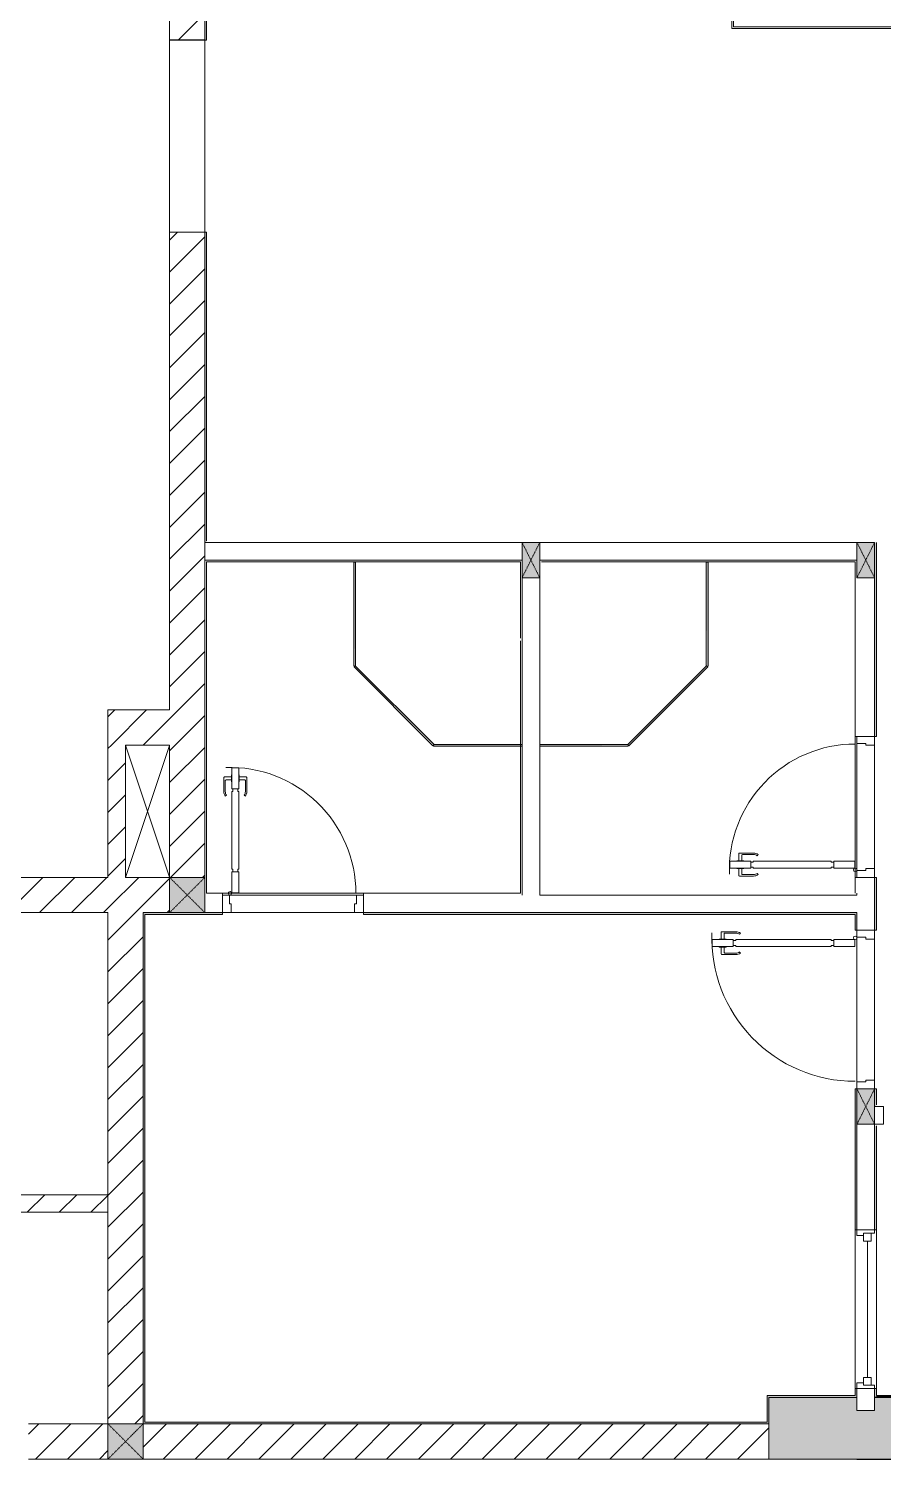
# Model space of a CAD drawing. Header units: millimetres. Extents: x 50254 to 245170, y 481 to 78637.
# Drawn here: x 235868 to 240718, y 17235 to 25352 of the extents above; entities that cross this region are included whole.
import ezdxf

# ---------------------------------------------------------------- set-up
doc = ezdxf.new("R2010")
doc.units = ezdxf.units.MM
doc.linetypes.add('IMPORT-Dash _2_', pattern=[6, 3, -3])
for name, color, linetype, lineweight in [('0-2-1', 53, 'Continuous', 9), ('A-DETL-GENF-7', 53, 'Continuous', 9), ('A-DOOR-5', 53, 'Continuous', 9), ('A-FLOR-1-1', 53, 'Continuous', 9), ('A-FLOR-4', 53, 'Continuous', 9), ('A-GLAZ-5', 53, 'Continuous', 9), ('A-GLAZ-CURT-3', 130, 'Continuous', 9), ('A-GLAZ-CURT-4', 53, 'Continuous', 9), ('A-WALL-1-1', 53, 'Continuous', 9), ('A-WALL-7', 53, 'Continuous', 9), ('A-WALL-PATT-3', 53, 'Continuous', 9), ('A-WALL-PATT-4', 130, 'Continuous', 9), ('A_1404_dwg-1', 53, 'Continuous', 9), ('I-WALL-1-1', 53, 'Continuous', 9), ('I-WALL-2', 53, 'Continuous', 9), ('S-COLS-1', 130, 'Continuous', 9), ('S-COLS-10', 130, 'IMPORT-Dash _2_', 9), ('S-COLS-2-1', 53, 'Continuous', 9), ('S-COLS-4-1', 53, 'Continuous', 9), ('S-COLS-9', 53, 'Continuous', 9), ('S-COLS-HDLN-2', 53, 'IMPORT-Dash _2_', 9)]:
    doc.layers.add(name, color=color, linetype=linetype, lineweight=lineweight)
pattern_1 = [(45, (0, 0), (-90.50967, 90.50967), [])]

# ---------------------------------------------------------------- blocks, each defined once
blk = doc.blocks.new('A_1404_dwg_NCV_TKTC_KET CAU_rvt-1-TKTC_MB HOÀN THIỆN SÀN TẦNG 3-4-4819833-KeyPlan-CH1')
at = {"layer": 'S-COLS-1'}
blk.add_hatch(color=256, dxfattribs=at).paths.add_polyline_path([(122852.6, 17236.9), (122952.6, 17236.9), (122952.1, 17586.9), (122852.6, 17586.9), (122852.6, 17511.9), (122752.6, 17511.9), (122752.6, 17586.9), (122252.6, 17586.9), (122252.6, 17236.9), (122752.6, 17236.9)])
at = {"layer": 'A-FLOR-1-1'}
blk.add_line((122752.4, 17235.3), (124752.5, 17235.3), dxfattribs=at)
at = {"layer": 'S-COLS-2-1'}
blk.add_line((122952.6, 17586.9), (122852.6, 17586.9), dxfattribs=at)
at = {"layer": 'S-COLS-2-1', "flags": 128}
blk.add_lwpolyline([(122252.6, 17436.9), (122252.6, 17236.9), (122952.6, 17236.9), (122952.6, 17436.9)], dxfattribs=at)
blk = doc.blocks.new('A_1404_dwg_DOOR_CW_01 CANH MO-PANEL KINH - DIW_01-900x2200-CỬA GỖ VÂN LAMINATE-V88-TKTC_MB HOÀN THIỆN SÀN TẦNG 3-4-4819893-KeyPlan-CH1')
at = {"layer": 'A-DETL-GENF-7'}
for p, q in [((38813.8, 67166.8), (38818.3, 67160.3)), ((38839.6, 67174.9), (38919.1, 67174.9)), ((38902.1, 67166.9), (38839.6, 67166.9)), ((38906.1, 67131.9), (38906.1, 67162.9)), ((38923.1, 67131.9), (38923.1, 67170.9)), ((38813.8, 67053.1), (38818.3, 67059.6)), ((38902.1, 67052.9), (38839.6, 67052.9)), ((38839.6, 67044.9), (38919.1, 67044.9)), ((38906.1, 67087.9), (38906.1, 67056.9)), ((38923.1, 67087.9), (38923.1, 67048.9))]:
    blk.add_line(p, q, dxfattribs=at)
at = {"layer": 'A-DETL-GENF-7', "flags": 128}
for points in [[(38284.6, 67129.9), (38284.6, 67089.9), (38164.6, 67089.9), (38164.6, 67129.9)], [(38298.6, 67123.9), (38298.6, 67129.9), (38840.6, 67129.9), (38840.6, 67123.9), (38854.6, 67123.9), (38854.6, 67095.9), (38840.6, 67095.9), (38840.6, 67089.9), (38298.6, 67089.9), (38298.6, 67095.9), (38284.6, 67095.9), (38284.6, 67123.9)], [(38974.6, 67089.9), (38974.6, 67129.9), (38854.6, 67129.9), (38854.6, 67089.9)], [(38894.8, 67131.9), (38894.8, 67129.9), (38934.3, 67129.9), (38934.3, 67131.9)], [(38894.8, 67087.9), (38894.8, 67089.9), (38934.3, 67089.9), (38934.3, 67087.9)]]:
    blk.add_lwpolyline(points, close=True, dxfattribs=at)
at = {"layer": 'A-DETL-GENF-7'}
blk.add_circle((38162.6, 67079.9), 10, dxfattribs=at)
for centre, radius, start, end in [((38162.6, 67079.9), 814, 358, 90), ((38839.6, 67129.9), 45, 90, 125), ((38839.6, 67129.9), 37, 90, 125), ((38902.1, 67162.9), 4, 0, 90), ((38919.1, 67170.9), 4, 0, 90), ((38839.6, 67089.9), 45, 235, 270), ((38839.6, 67089.9), 37, 235, 270), ((38902.1, 67056.9), 4, 270, 0), ((38919.1, 67048.9), 4, 270, 0)]:
    blk.add_arc(centre, radius, start, end, dxfattribs=at)
at = {"layer": 'A-DOOR-5'}
blk.add_line((38152.6, 67079.9), (38152.6, 67104.9), dxfattribs=at)
at = {"layer": 'A-DOOR-5', "flags": 128}
blk.add_lwpolyline([(38152.6, 67936.9), (38152.6, 67896.9), (38102.6, 67896.9), (38102.6, 67886.9), (38052.6, 67886.9), (38052.6, 67936.9)], dxfattribs=at)
blk.add_lwpolyline([(38052.6, 67086.9), (38102.6, 67086.9), (38102.6, 67076.9), (38152.6, 67076.9), (38152.6, 67036.9), (38052.6, 67036.9)], close=True, dxfattribs=at)
blk = doc.blocks.new('A_1404_dwg_DOOR_CW_01 CANH MO-PANEL KINH - DIG_02-800x2200-CỬA NHÔM KÍNH-V57-TKTC_MB HOÀN THIỆN SÀN TẦNG 3-4-4819848-KeyPlan-CH1')
at = {"layer": 'A-DETL-GENF-7'}
for p, q in [((75560.6, 31823.9), (75560.6, 31903.4)), ((75603.6, 31907.4), (75564.6, 31907.4)), ((75647.6, 31907.4), (75686.6, 31907.4)), ((75690.6, 31823.9), (75690.6, 31903.4)), ((75568.6, 31886.4), (75568.6, 31823.9)), ((75603.6, 31890.4), (75572.6, 31890.4)), ((75647.6, 31890.4), (75678.6, 31890.4)), ((75682.6, 31886.4), (75682.6, 31823.9)), ((75568.7, 31798.1), (75575.3, 31802.7)), ((75682.4, 31798.1), (75675.9, 31802.7))]:
    blk.add_line(p, q, dxfattribs=at)
at = {"layer": 'A-DETL-GENF-7', "flags": 128}
for points in [[(75603.6, 31879.2), (75605.6, 31879.2), (75605.6, 31918.7), (75603.6, 31918.7)], [(75605.6, 31958.9), (75645.6, 31958.9), (75645.6, 31838.9), (75605.6, 31838.9)], [(75647.6, 31879.2), (75645.6, 31879.2), (75645.6, 31918.7), (75647.6, 31918.7)], [(75639.6, 31382.9), (75645.6, 31382.9), (75645.6, 31824.9), (75639.6, 31824.9), (75639.6, 31838.9), (75611.6, 31838.9), (75611.6, 31824.9), (75605.6, 31824.9), (75605.6, 31382.9), (75611.6, 31382.9), (75611.6, 31368.9), (75639.6, 31368.9)], [(75645.6, 31368.9), (75605.6, 31368.9), (75605.6, 31248.9), (75645.6, 31248.9)]]:
    blk.add_lwpolyline(points, close=True, dxfattribs=at)
at = {"layer": 'A-DETL-GENF-7'}
blk.add_circle((75595.6, 31246.9), 10, dxfattribs=at)
for centre, radius, start, end in [((75564.6, 31903.4), 4, 90, 180), ((75595.6, 31246.9), 714, 360, 92), ((75686.6, 31903.4), 4, 0, 90), ((75605.6, 31823.9), 45, 180, 215), ((75572.6, 31886.4), 4, 90, 180), ((75605.6, 31823.9), 37, 180, 215), ((75645.6, 31823.9), 37, 325, 0), ((75678.6, 31886.4), 4, 0, 90), ((75645.6, 31823.9), 45, 325, 0)]:
    blk.add_arc(centre, radius, start, end, dxfattribs=at)
at = {"layer": 'A-DOOR-5'}
blk.add_line((75595.6, 31236.9), (75620.6, 31236.9), dxfattribs=at)
at = {"layer": 'A-DOOR-5', "flags": 128}
for points in [[(75552.6, 31136.9), (75602.6, 31136.9), (75602.6, 31186.9), (75592.6, 31186.9), (75592.6, 31236.9), (75552.6, 31236.9)], [(76302.6, 31136.9), (76352.6, 31136.9), (76352.6, 31236.9), (76312.6, 31236.9), (76312.6, 31186.9), (76302.6, 31186.9)]]:
    blk.add_lwpolyline(points, close=True, dxfattribs=at)
blk = doc.blocks.new('A_1404_dwg_M_Fixed - 900 x 1400-901190-TKTC_MB HOÀN THIỆN SÀN TẦNG 3-4-4819850-KeyPlan-CH1')
at = {"layer": 'A-GLAZ-5'}
blk.add_line((111793.6, 68800), (111793.6, 69574), dxfattribs=at)
at = {"layer": 'A-GLAZ-5', "flags": 128}
for points in [[(111771.6, 69618), (111771.6, 69574), (111815.6, 69574), (111815.6, 69618), (111752.6, 69618), (111752.6, 69635.8)], [(111815.6, 69605), (111852.6, 69605), (111852.6, 69637)], [(111752.6, 68737), (111752.6, 68756), (111815.6, 68756), (111815.6, 68800), (111771.6, 68800), (111771.6, 68756)], [(111815.6, 68769), (111852.6, 68769), (111852.6, 68737)]]:
    blk.add_lwpolyline(points, dxfattribs=at)
blk = doc.blocks.new('A_1404_dwg_System Panel - Glazed-901210-TKTC_MB HOÀN THIỆN SÀN TẦNG 3-4-4819895-KeyPlan-CH1')
at = {"layer": 'A-GLAZ-CURT-3'}
blk.add_hatch(color=256, dxfattribs=at).paths.add_polyline_path([(38999, 64948.9), (39007.6, 64948.9), (39002.6, 65539.6), (38997.6, 65539.6), (38997.6, 64948.9)])
at = {"layer": 'A-GLAZ-CURT-4'}
blk.add_line((39007.6, 64948.9), (39007.6, 65537.5), dxfattribs=at)
at = {"layer": 'A-GLAZ-CURT-4', "flags": 128}
blk.add_lwpolyline([(38997.6, 65539.6), (38997.6, 64948.9), (39007.6, 64948.9)], dxfattribs=at)
blk = doc.blocks.new('A_1404_dwg_System Panel - Glazed-901211-TKTC_MB HOÀN THIỆN SÀN TẦNG 3-4-4819896-KeyPlan-CH1')
at = {"layer": 'A-GLAZ-CURT-3'}
blk.add_hatch(color=256, dxfattribs=at).paths.add_polyline_path([(39007.6, 65537.5), (39450.3, 65987.3), (39446.8, 65990.9), (39002.6, 65539.6), (39007.6, 65539.6)])
at = {"layer": 'A-GLAZ-CURT-4'}
blk.add_line((39006.1, 65536.1), (39452.4, 65982.3), dxfattribs=at)
at = {"layer": 'A-GLAZ-CURT-4', "flags": 128}
blk.add_lwpolyline([(39446.8, 65990.9), (38999, 65543.1), (39006.1, 65536.1)], dxfattribs=at)
blk = doc.blocks.new('A_1404_dwg_System Panel - Glazed-901212-TKTC_MB HOÀN THIỆN SÀN TẦNG 3-4-4819897-KeyPlan-CH1')
at = {"layer": 'A-GLAZ-CURT-3'}
blk.add_hatch(color=256, dxfattribs=at).paths.add_polyline_path([(39453.8, 65982.3), (39952.6, 65982.3), (39952.6, 65992.3), (39450.3, 65987.3), (39452.4, 65982.3)])
at = {"layer": 'A-GLAZ-CURT-4', "flags": 128}
blk.add_lwpolyline([(39450.3, 65982.3), (39952.6, 65982.3), (39952.6, 65992.3), (39450.3, 65992.3)], close=True, dxfattribs=at)
blk = doc.blocks.new('A_1404_dwg_G1_SOF - BO TRU - 100x200-745959-TKTC_MB HOÀN THIỆN SÀN TẦNG 3-4-4819847-KeyPlan-CH1')
at = {"layer": 'S-COLS-1'}
blk.add_hatch(color=256, dxfattribs=at).paths.add_polyline_path([(111052.6, 40036.9), (111052.6, 40236.9), (110952.6, 40236.9), (110952.6, 40036.9)])
at = {"layer": 'S-COLS-9', "flags": 128}
blk.add_lwpolyline([(110952.6, 40036.9), (111052.6, 40036.9), (111052.6, 40236.9), (110952.6, 40236.9)], close=True, dxfattribs=at)
at = {"layer": 'S-COLS-HDLN-2'}
for p, q in [((110952.6, 40036.9), (111052.6, 40236.9)), ((111052.6, 40036.9), (110952.6, 40236.9))]:
    blk.add_line(p, q, dxfattribs=at)
blk = doc.blocks.new('A_1404_dwg_System Panel - Glazed-901217-TKTC_MB HOÀN THIỆN SÀN TẦNG 3-4-4819899-KeyPlan-CH1')
at = {"layer": 'A-GLAZ-CURT-3'}
blk.add_hatch(color=256, dxfattribs=at).paths.add_polyline_path([(40554.8, 65982.3), (40551.3, 65992.3), (40052.6, 65992.3), (40052.6, 65982.3), (40552.8, 65982.3)])
at = {"layer": 'A-GLAZ-CURT-4', "flags": 128}
blk.add_lwpolyline([(40554.8, 65992.3), (40052.6, 65992.3), (40052.6, 65982.3), (40552.8, 65982.3)], dxfattribs=at)
blk = doc.blocks.new('A_1404_dwg_System Panel - Glazed-901218-TKTC_MB HOÀN THIỆN SÀN TẦNG 3-4-4819900-KeyPlan-CH1')
at = {"layer": 'A-GLAZ-CURT-3'}
blk.add_hatch(color=256, dxfattribs=at).paths.add_polyline_path([(41007.6, 64948.9), (41002.6, 65539.6), (40997.6, 65536.1), (40997.6, 64948.9)])
at = {"layer": 'A-GLAZ-CURT-4'}
blk.add_line((41007.6, 64948.9), (41007.6, 65539.6), dxfattribs=at)
at = {"layer": 'A-GLAZ-CURT-4', "flags": 128}
blk.add_lwpolyline([(40997.6, 65537.5), (40997.6, 64948.9), (41007.6, 64948.9)], dxfattribs=at)
blk = doc.blocks.new('A_1404_dwg_System Panel - Glazed-901219-TKTC_MB HOÀN THIỆN SÀN TẦNG 3-4-4819901-KeyPlan-CH1')
at = {"layer": 'A-GLAZ-CURT-3'}
blk.add_hatch(color=256, dxfattribs=at).paths.add_polyline_path([(40997.6, 65537.5), (41002.6, 65539.6), (41006.1, 65543.1), (40554.8, 65987.3), (40554.8, 65980.3), (40916.7, 65618.4)])
at = {"layer": 'A-GLAZ-CURT-4', "flags": 128}
blk.add_lwpolyline([(41006.1, 65543.1), (40558.4, 65990.9), (40551.3, 65983.8), (40999, 65536.1)], close=True, dxfattribs=at)
blk = doc.blocks.new('A_1404_dwg_NCV_TKTC_TANG 3 - 4_rvt-1-TKTC_MB HOÀN THIỆN SÀN TẦNG 3-4-4819943-KeyPlan-CH1')
at = {"layer": 'A-WALL-PATT-4'}
h = blk.add_hatch(color=256, dxfattribs=at)
h.paths.add_polyline_path([(119062.6, 22436.9), (119062.6, 24196.5), (119052.6, 24196.5), (119052.6, 22436.9)])
h.paths.add_polyline_path([(119052.6, 25286.5), (119062.6, 25287.4), (119062.6, 25436.9), (119052.6, 25436.9), (119052.6, 25287.4)])
h = blk.add_hatch(color=256, dxfattribs=at)
h.paths.add_polyline_path([(122862.6, 19236.9), (122862.6, 19336.9), (122852.6, 19336.9), (122852.6, 19236.9)])
h.paths.add_polyline_path([(122862.6, 20236.9), (122862.6, 20536.5), (122852.6, 20536.5), (122852.6, 20236.9)])
h.paths.add_polyline_path([(122852.6, 21336.5), (122862.6, 21336.5), (122862.6, 22436.9), (122852.6, 22436.9), (122852.6, 22236.9)])
h = blk.add_hatch(color=256, dxfattribs=at)
h.paths.add_polyline_path([(121491, 20326.9), (122752.6, 20326.9), (122752.6, 20336.9), (119952.6, 20336.9), (119952.6, 20326.9)])
h.paths.add_polyline_path([(119052.6, 20326.9), (119152.6, 20326.9), (119152.6, 20336.9), (118702.6, 20336.9), (118702.6, 20326.9), (118852.6, 20326.9)])
for points in [[(118712.6, 17436.9), (118712.6, 20326.9), (118702.6, 20326.9), (118702.6, 17436.9)], [(122252.6, 17446.9), (122252.6, 17596.9), (122242.6, 17596.9), (122242.6, 17446.9)], [(122740.1, 17586.9), (122752.6, 17586.9), (122752.6, 17596.9), (122252.6, 17596.9), (122252.6, 17586.9)], [(122952.1, 17587.4), (122962.6, 17587.4), (122962.6, 17597.4), (122862.6, 17597.4), (122862.6, 17587.4)], [(122242.6, 17436.9), (122252.6, 17436.9), (122252.6, 17446.9), (118712.6, 17446.9), (118712.6, 17436.9), (121491, 17436.9)]]:
    blk.add_hatch(color=256, dxfattribs=at).paths.add_polyline_path(points)
h = blk.add_hatch(color=256, dxfattribs=at)
h.paths.add_polyline_path([(122742.6, 17596.9), (122752.6, 17596.9), (122752.6, 17636.9), (122742.6, 17636.9)])
h.paths.add_polyline_path([(122742.6, 18536.9), (122752.6, 18536.9), (122752.6, 19336.9), (122742.6, 19336.9), (122742.6, 19136.9)])
h.paths.add_polyline_path([(122752.6, 20236.9), (122752.6, 20326.9), (122742.6, 20326.9), (122742.6, 20236.9)])
h = blk.add_hatch(color=256, dxfattribs=at)
h.paths.add_polyline_path([(122862.6, 17587.4), (122862.6, 17636.9), (122852.6, 17636.9), (122852.6, 17587.4)])
h.paths.add_polyline_path([(122852.6, 18536.9), (122862.6, 18536.9), (122862.6, 19126.9), (122852.6, 19126.9)])
at = {"layer": 'A-FLOR-4'}
for p, q in [((119052.7, 24196.5), (119052.7, 25286.5)), ((119902.6, 22325), (119902.6, 22326.9)), ((121902.6, 22326.9), (121902.6, 22325)), ((122752.6, 21296.5), (122752.6, 20576.5)), ((119912.6, 20436.9), (119192.6, 20436.9)), ((119902.6, 20336.9), (119202.6, 20336.9)), ((119202.6, 20336.9), (119902.6, 20336.9))]:
    blk.add_line(p, q, dxfattribs=at)
at = {"layer": 'A-FLOR-4', "flags": 128}
for points in [[(118852.7, 24196.5), (118852.7, 25286.5), (119052.6, 25286.5), (119052.6, 24196.5)], [(122852.6, 21286.5), (122852.6, 20586.5)], [(122752.6, 19376.9), (122752.6, 20196.9)], [(122852.6, 20186.9), (122852.6, 19386.9)]]:
    blk.add_lwpolyline(points, close=True, dxfattribs=at)
at = {"layer": 'A-WALL-1-1'}
for p, q in [((122752.6, 22436.9), (120952.6, 22436.9)), ((120952.6, 22336.9), (122752.6, 22336.9)), ((120852.6, 22236.9), (120852.6, 21291.5)), ((120952.6, 21291.5), (120952.6, 22236.9)), ((120852.6, 21291.5), (120852.6, 21281.5)), ((120852.6, 21281.5), (120852.6, 20436.9)), ((120952.6, 21281.5), (120952.6, 21291.5)), ((122752.6, 21336.5), (122852.6, 21336.5)), ((122852.6, 20536.5), (122752.6, 20536.5)), ((119052.6, 20436.9), (119052.6, 20336.9)), ((119152.6, 20336.9), (119152.6, 20436.9)), ((119952.6, 20436.9), (119952.6, 20336.9)), ((122752.6, 20236.9), (122852.6, 20236.9)), ((122862.6, 19236.9), (122852.6, 19236.9)), ((122902.6, 19136.9), (122902.6, 19236.9)), ((122852.6, 19126.9), (122852.6, 19136.9)), ((122752.6, 18536.9), (122852.6, 18536.9)), ((122852.6, 17636.9), (122752.6, 17636.9))]:
    blk.add_line(p, q, dxfattribs=at)
at = {"layer": 'A-WALL-1-1', "flags": 128}
for points in [[(120852.6, 22436.9), (119052.6, 22436.9), (119052.6, 22336.9), (120852.6, 22336.9)], [(122752.6, 20446.9), (122752.6, 20436.9), (120952.6, 20436.9), (120952.6, 21281.5)], [(120852.6, 20336.9), (122752.6, 20336.9), (122752.6, 20326.9)], [(122752.6, 17596.9), (122752.6, 17511.9), (122852.6, 17511.9), (122852.6, 17587.4)]]:
    blk.add_lwpolyline(points, dxfattribs=at)
at = {"layer": 'A-WALL-7'}
for p, q in [((122852.6, 21336.5), (122852.6, 22236.9)), ((122852.6, 21286.5), (122852.6, 20586.5)), ((122852.6, 20236.9), (122852.6, 20536.5)), ((119052.6, 20336.9), (119152.6, 20336.9)), ((119902.6, 20336.9), (119202.6, 20336.9)), ((119952.6, 20336.9), (120852.6, 20336.9)), ((122752.6, 20326.9), (122752.6, 20236.9)), ((122902.6, 19236.9), (122862.6, 19236.9)), ((122752.6, 19136.9), (122752.6, 18536.9)), ((122852.6, 19136.9), (122902.6, 19136.9)), ((122852.6, 18536.9), (122852.6, 19126.9)), ((122752.6, 17636.9), (122752.6, 17596.9)), ((122852.6, 17587.4), (122852.6, 17636.9))]:
    blk.add_line(p, q, dxfattribs=at)
at = {"layer": 'I-WALL-1-1'}
for p, q in [((120852.6, 21291.5), (120852.6, 22236.9)), ((120842.6, 21878.3), (120842.6, 21291.5)), ((120842.6, 21291.5), (120842.6, 21281.5)), ((120852.6, 21281.5), (120852.6, 21291.5)), ((119052.6, 20336.9), (118852.6, 20336.9)), ((122852.6, 19236.9), (122862.6, 19236.9))]:
    blk.add_line(p, q, dxfattribs=at)
at = {"layer": 'I-WALL-1-1', "flags": 128}
blk.add_lwpolyline([(122042.4, 25426.9), (122042.4, 25361.9), (122042.4, 25351.9), (123352.4, 25351.9), (123362.4, 25351.9), (123362.4, 25426.9), (125842.6, 25426.9), (125842.6, 25113.5), (125852.6, 25113.5), (125852.6, 25426.9), (125852.6, 25436.9), (123352.4, 25436.9), (123352.4, 25426.9), (123352.4, 25361.9), (122052.4, 25361.9), (122052.4, 25436.9), (122042.4, 25436.9), (119062.6, 25436.9), (119052.6, 25436.9), (119052.6, 25286.5), (119062.6, 25286.5), (119062.6, 25426.9)], close=True, dxfattribs=at)
for points in [[(119062.6, 22446.9), (119062.6, 24196.5), (119052.6, 24196.5), (119052.6, 22436.9), (119062.6, 22436.9)], [(122852.6, 21336.5), (122862.6, 21336.5), (122862.6, 22436.9)], [(120852.6, 22336.9), (120842.6, 22336.9), (119052.6, 22336.9), (119052.6, 22326.9), (119052.6, 20536.9)], [(119152.6, 20436.9), (119152.6, 20446.9), (119062.6, 20446.9), (119062.6, 22326.9), (120842.6, 22326.9), (120842.6, 21894.5)], [(122752.6, 22336.9), (122742.6, 22336.9), (120952.6, 22336.9)], [(120962.6, 22326.9), (122742.6, 22326.9), (122742.6, 21336.5), (122752.6, 21336.5)], [(120842.6, 21281.5), (120842.6, 20446.9), (119952.6, 20446.9), (119952.6, 20436.9)], [(120852.6, 20436.9), (120852.6, 20446.9), (120852.6, 21281.5)], [(119052.6, 20536.9), (119052.6, 20446.9), (119052.6, 20436.9)], [(122752.6, 20536.5), (122742.6, 20536.5), (122742.6, 20446.9)], [(122852.6, 20236.9), (122862.6, 20236.9), (122862.6, 20536.5), (122852.6, 20536.5)], [(118852.6, 20336.9), (118702.6, 20336.9), (118702.6, 20326.9), (118702.6, 17436.9), (118712.6, 17436.9), (122252.6, 17436.9), (122252.6, 17446.9), (122252.6, 17586.9), (122752.6, 17586.9), (122752.6, 17596.9)], [(122752.6, 17636.9), (122742.6, 17636.9), (122742.6, 17596.9), (122252.6, 17596.9), (122242.6, 17596.9), (122242.6, 17446.9), (118712.6, 17446.9), (118712.6, 20326.9), (119152.6, 20326.9), (119152.6, 20336.9)], [(119952.6, 20336.9), (119952.6, 20326.9), (122742.6, 20326.9), (122742.6, 20236.9), (122752.6, 20236.9)], [(122752.6, 20326.9), (122752.6, 20336.9), (120852.6, 20336.9)], [(122752.6, 19336.9), (122742.6, 19336.9), (122742.6, 18536.9), (122752.6, 18536.9)], [(122862.6, 19246.9), (122862.6, 19336.9), (122852.6, 19336.9)], [(122852.6, 18536.9), (122862.6, 18536.9), (122862.6, 19126.9)], [(122852.6, 17587.4), (122862.6, 17587.4), (122952.6, 17587.4), (122952.6, 17446.9), (122952.6, 17436.9), (124552.6, 17436.9), (124552.6, 17446.9), (122962.6, 17446.9), (122962.6, 17587.4), (122962.6, 17597.4), (122862.6, 17597.4), (122862.6, 17636.9), (122852.6, 17636.9)]]:
    blk.add_lwpolyline(points, dxfattribs=at)
at = {"layer": 'I-WALL-2'}
for p, q in [((122852.6, 22236.9), (122852.6, 21336.5)), ((122742.6, 20536.5), (122742.6, 21336.5)), ((122852.6, 20536.5), (122852.6, 20236.9)), ((119152.6, 20446.9), (119952.6, 20446.9)), ((119152.6, 20336.9), (119052.6, 20336.9)), ((120852.6, 20336.9), (119952.6, 20336.9)), ((122752.6, 20236.9), (122752.6, 20326.9)), ((122752.6, 18536.9), (122752.6, 19136.9)), ((122852.6, 19126.9), (122852.6, 18536.9)), ((122742.6, 17636.9), (122742.6, 18536.9)), ((122862.6, 18536.9), (122862.6, 17636.9)), ((122752.6, 17596.9), (122752.6, 17636.9)), ((122852.6, 17636.9), (122852.6, 17587.4))]:
    blk.add_line(p, q, dxfattribs=at)
for name, p in [('A_1404_dwg_G1_SOF - BO TRU - 100x200-745959-TKTC_MB HOÀN THIỆN SÀN TẦNG 3-4-4819847-KeyPlan-CH1', (9900, -17800)), ('A_1404_dwg_G1_SOF - BO TRU - 100x200-745959-TKTC_MB HOÀN THIỆN SÀN TẦNG 3-4-4819847-KeyPlan-CH1', (11800, -17800)), ('A_1404_dwg_DOOR_CW_01 CANH MO-PANEL KINH - DIG_02-800x2200-CỬA NHÔM KÍNH-V57-TKTC_MB HOÀN THIỆN SÀN TẦNG 3-4-4819848-KeyPlan-CH1', (43600, -10800)), ('A_1404_dwg_G1_SOF - BO TRU - 100x200-745959-TKTC_MB HOÀN THIỆN SÀN TẦNG 3-4-4819847-KeyPlan-CH1', (11800, -20900))]:
    blk.add_blockref(name, p)
for name, p, rotation in [('A_1404_dwg_System Panel - Glazed-901218-TKTC_MB HOÀN THIỆN SÀN TẦNG 3-4-4819900-KeyPlan-CH1', (160905.1, 87273.9), 180), ('A_1404_dwg_System Panel - Glazed-901210-TKTC_MB HOÀN THIỆN SÀN TẦNG 3-4-4819895-KeyPlan-CH1', (160905.1, 87273.9), 180), ('A_1404_dwg_System Panel - Glazed-901219-TKTC_MB HOÀN THIỆN SÀN TẦNG 3-4-4819901-KeyPlan-CH1', (160905.1, 87273.9), 180), ('A_1404_dwg_System Panel - Glazed-901211-TKTC_MB HOÀN THIỆN SÀN TẦNG 3-4-4819896-KeyPlan-CH1', (160905.1, 87273.9), 180), ('A_1404_dwg_System Panel - Glazed-901217-TKTC_MB HOÀN THIỆN SÀN TẦNG 3-4-4819899-KeyPlan-CH1', (160905.1, 87273.9), 180), ('A_1404_dwg_System Panel - Glazed-901212-TKTC_MB HOÀN THIỆN SÀN TẦNG 3-4-4819897-KeyPlan-CH1', (160905.1, 87273.9), 180), ('A_1404_dwg_DOOR_CW_01 CANH MO-PANEL KINH - DIG_02-800x2200-CỬA NHÔM KÍNH-V57-TKTC_MB HOÀN THIỆN SÀN TẦNG 3-4-4819848-KeyPlan-CH1', (153989.5, -55016), 90), ('A_1404_dwg_DOOR_CW_01 CANH MO-PANEL KINH - DIW_01-900x2200-CỬA GỖ VÂN LAMINATE-V88-TKTC_MB HOÀN THIỆN SÀN TẦNG 3-4-4819893-KeyPlan-CH1', (160905.1, 87273.9), 180), ('A_1404_dwg_M_Fixed - 900 x 1400-901190-TKTC_MB HOÀN THIỆN SÀN TẦNG 3-4-4819850-KeyPlan-CH1', (234605.1, 87273.9), 180)]:
    blk.add_blockref(name, p, dxfattribs=dict(rotation=rotation))
blk = doc.blocks.new('A_1404_dwg_G1_SOF - BO TRU - 200x200-V42-TKTC_MB HOÀN THIỆN SÀN TẦNG 3-4-4820022-KeyPlan-CH1')
at = {"layer": 'S-COLS-10'}
blk.add_hatch(color=256, dxfattribs=at).paths.add_polyline_path([(118702.6, 17236.9), (118702.6, 17436.9), (118502.6, 17436.9), (118502.6, 17236.9)])
at = {"layer": 'S-COLS-4-1', "flags": 128}
blk.add_lwpolyline([(118702.6, 17436.9), (118702.6, 17236.9), (118502.6, 17236.9), (118502.6, 17436.9)], close=True, dxfattribs=at)
at = {"layer": 'S-COLS-HDLN-2'}
for p, q in [((118502.6, 17436.9), (118702.6, 17236.9)), ((118702.6, 17436.9), (118502.6, 17236.9))]:
    blk.add_line(p, q, dxfattribs=at)
blk = doc.blocks.new('A_1404_dwg_G1_SOF - BO TRU - 200x200-V44-TKTC_MB HOÀN THIỆN SÀN TẦNG 3-4-4820024-KeyPlan-CH1')
at = {"layer": 'S-COLS-10'}
blk.add_hatch(color=256, dxfattribs=at).paths.add_polyline_path([(119052.6, 20336.9), (119052.6, 20536.9), (118852.6, 20536.9), (118852.6, 20336.9)])
at = {"layer": 'S-COLS-4-1', "flags": 128}
blk.add_lwpolyline([(118852.6, 20336.9), (118852.6, 20536.9), (119052.6, 20536.9)], dxfattribs=at)
at = {"layer": 'S-COLS-HDLN-2'}
for p, q in [((118852.6, 20536.9), (119052.6, 20336.9)), ((119052.6, 20536.9), (118852.6, 20336.9))]:
    blk.add_line(p, q, dxfattribs=at)
blk = doc.blocks.new('A_1404_dwg-4819832-KeyPlan-CH1')
at = {"layer": 'A-WALL-PATT-3'}
h = blk.add_hatch(dxfattribs=at)
h.set_pattern_fill('FP_22', color=256, style=0, pattern_type=2)
h.set_pattern_definition(pattern_1)
h.paths.add_polyline_path([(119052.6, 21486.9), (119052.6, 24196.5), (118852.6, 24196.5), (118852.6, 21486.9)])
h.paths.add_polyline_path([(119052.6, 25287.4), (119052.6, 25437.4), (118852.6, 25436.9), (118852.6, 25287.4)])
h = blk.add_hatch(dxfattribs=at)
h.set_pattern_fill('FP_22', color=256, style=0, pattern_type=2)
h.set_pattern_definition(pattern_1)
h.paths.add_polyline_path([(118502.6, 21286.9), (118852.6, 21286.9), (118852.6, 21486.9), (118502.6, 21486.9)])
h = blk.add_hatch(dxfattribs=at)
h.set_pattern_fill('FP_22', color=256, style=0, pattern_type=2)
h.set_pattern_definition(pattern_1)
h.paths.add_polyline_path([(118852.6, 20536.9), (119052.6, 20536.9), (119052.6, 21486.9), (118852.6, 21486.9), (118852.6, 21174.1)])
h = blk.add_hatch(dxfattribs=at)
h.set_pattern_fill('FP_22', color=256, style=0, pattern_type=2)
h.set_pattern_definition(pattern_1)
h.paths.add_polyline_path([(118502.6, 20536.9), (118602.6, 20536.9), (118602.6, 21286.9), (118502.6, 21286.9), (118502.6, 21174.1)])
h = blk.add_hatch(dxfattribs=at)
h.set_pattern_fill('FP_22', color=256, style=0, pattern_type=2)
h.set_pattern_definition(pattern_1)
h.paths.add_polyline_path([(118052.6, 20336.9), (118502.6, 20336.9), (118502.6, 20536.9), (117392.6, 20536.9), (117392.6, 20336.9)])
h.paths.add_polyline_path([(116402.6, 20336.9), (116402.6, 20536.9), (116102.6, 20536.9), (116102.6, 20336.9), (116302.6, 20336.9)])
h = blk.add_hatch(dxfattribs=at)
h.set_pattern_fill('FP_22', color=256, style=0, pattern_type=2)
h.set_pattern_definition(pattern_1)
h.paths.add_polyline_path([(118852.6, 20336.9), (118852.6, 20536.9), (118502.6, 20536.9), (118502.6, 20336.9), (118702.6, 20336.9)])
h = blk.add_hatch(dxfattribs=at)
h.set_pattern_fill('FP_22', color=256, style=0, pattern_type=2)
h.set_pattern_definition(pattern_1)
h.paths.add_polyline_path([(118702.6, 17436.9), (118702.6, 20336.9), (118502.6, 20336.9), (118502.6, 17436.9)])
h = blk.add_hatch(dxfattribs=at)
h.set_pattern_fill('FP_22', color=256, style=0, pattern_type=2)
h.set_pattern_definition(pattern_1)
h.paths.add_polyline_path([(117392.6, 18636.9), (118502.6, 18636.9), (118502.6, 18736.9), (117392.6, 18736.9)])
h.paths.add_polyline_path([(116402.6, 18636.9), (116402.6, 18736.9), (116302.6, 18736.9), (116302.6, 18636.9)])
h = blk.add_hatch(dxfattribs=at)
h.set_pattern_fill('FP_22', color=256, style=0, pattern_type=2)
h.set_pattern_definition(pattern_1)
h.paths.add_polyline_path([(116652.6, 17236.9), (116652.6, 17436.9), (116452.6, 17436.9), (116452.6, 17236.9)])
h.paths.add_polyline_path([(118352.6, 17236.9), (118352.6, 17436.9), (118052.6, 17436.9), (118052.6, 17236.9)])
h = blk.add_hatch(dxfattribs=at)
h.set_pattern_fill('FP_22', color=256, style=0, pattern_type=2)
h.set_pattern_definition(pattern_1)
h.paths.add_polyline_path([(122252.6, 17236.9), (122252.6, 17436.9), (118702.6, 17436.9), (118702.6, 17236.9), (121491, 17236.9)])
h.paths.add_polyline_path([(118502.6, 17236.9), (118502.6, 17436.9), (118352.6, 17436.9), (118352.6, 17236.9)])
at = {"layer": '0-2-1'}
for p, q in [((118852.6, 20538.2), (118602.6, 21286.9)), ((118602.6, 20536.9), (118852.6, 21285.7))]:
    blk.add_line(p, q, dxfattribs=at)
at = {"layer": 'A-FLOR-1-1', "flags": 128}
blk.add_lwpolyline([(118852.5, 21486.9), (118852.5, 25436.9), (118502.5, 25436.9), (118502.5, 29586.9)], dxfattribs=at)
at = {"layer": 'A-WALL-1-1'}
for p, q in [((122252.6, 17236.9), (122252.6, 17436.9)), ((118052.6, 17236.9), (118502.6, 17236.9)), ((118702.6, 17236.9), (122252.6, 17236.9))]:
    blk.add_line(p, q, dxfattribs=at)
at = {"layer": 'A-WALL-1-1', "flags": 128}
for points in [[(119052.6, 32395.3), (118852.6, 32395.3), (118852.6, 29586.9), (118502.6, 29586.9), (118502.6, 25437.4), (118852.6, 25437.4), (118852.6, 25287.4), (119052.6, 25287.4)], [(118852.6, 24197.4), (118852.6, 21486.9), (118502.6, 21486.9), (118502.6, 20536.9), (117392.6, 20536.9), (117392.6, 20336.9), (118502.6, 20336.9)], [(118502.6, 17436.9), (118502.6, 20336.9), (118502.6, 18736.9), (117392.6, 18736.9), (117392.6, 18636.9), (118502.6, 18636.9), (118502.6, 17436.9), (118052.6, 17436.9)]]:
    blk.add_lwpolyline(points, dxfattribs=at)
blk.add_lwpolyline([(118852.6, 20536.9), (118602.6, 20536.9), (118602.6, 21286.9), (118852.6, 21286.9)], close=True, dxfattribs=at)
for name in ['A_1404_dwg_NCV_TKTC_KET CAU_rvt-1-TKTC_MB HOÀN THIỆN SÀN TẦNG 3-4-4819833-KeyPlan-CH1', 'A_1404_dwg_NCV_TKTC_TANG 3 - 4_rvt-1-TKTC_MB HOÀN THIỆN SÀN TẦNG 3-4-4819943-KeyPlan-CH1', 'A_1404_dwg_G1_SOF - BO TRU - 200x200-V44-TKTC_MB HOÀN THIỆN SÀN TẦNG 3-4-4820024-KeyPlan-CH1', 'A_1404_dwg_G1_SOF - BO TRU - 200x200-V42-TKTC_MB HOÀN THIỆN SÀN TẦNG 3-4-4820022-KeyPlan-CH1']:
    blk.add_blockref(name, (0, 0))

msp = doc.modelspace()

# ---------------------------------------------------------------- block references
at = {"layer": 'A_1404_dwg-1'}
msp.add_blockref('A_1404_dwg-4819832-KeyPlan-CH1', (117815.8, 0), dxfattribs=at)

doc.saveas('drawing.dxf')
